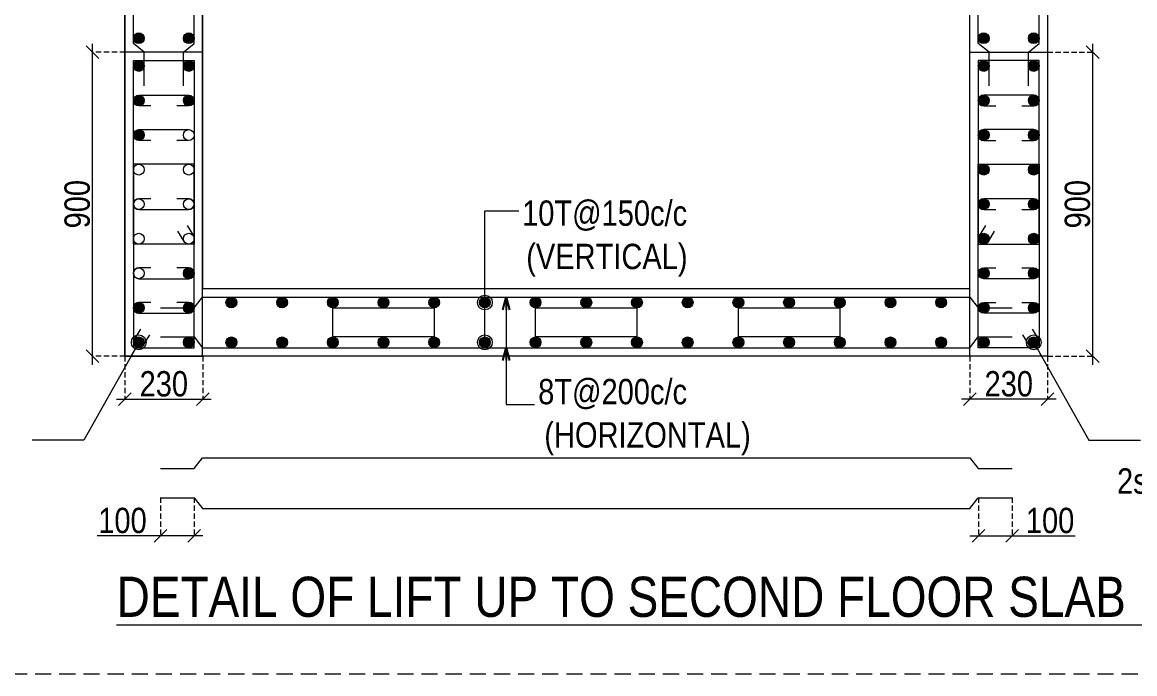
# Model space of a CAD drawing. Header units: millimetres. Extents: x 1112055 to 3390982, y -148532 to 766891.
# Drawn here: x 2264477 to 2277644, y 162042 to 169755 of the extents above; entities that cross this region are included whole.
import ezdxf

# ---------------------------------------------------------------- set-up
doc = ezdxf.new("R2010")
doc.units = ezdxf.units.MM
doc.header["$PDMODE"] = 35
doc.header["$PDSIZE"] = -25
doc.linetypes.add('DASHED2', pattern=[0.375, 0.25, -0.125])
doc.linetypes.add('Hidden', pattern=[9.525, 6.35, -3.175])
for name, color, linetype, lineweight in [('B COL. SIZE DIM', 220, 'Continuous', 25), ('B COLUMN', 1, 'Hidden', 9), ('B P.C.C', 251, 'Continuous', 0), ('B STEEL', 34, 'Continuous', 15), ('B STEEL TEXT', 7, 'Continuous', 15), ('B TITLE BLOCK', 250, 'Continuous', 0)]:
    doc.layers.add(name, color=color, linetype=linetype, lineweight=lineweight)
doc.styles.add('ARIAL', font='arial.ttf')
doc.styles.add('dim inside', font='romans.shx', dxfattribs={"width": 0.8, "height": 125})
doc.styles.add('SWINC', font='swissc.ttf')
doc.dimstyles.new('DIM 1', dxfattribs={"dimscale": 0, "dimtxt": 230, "dimasz": 150, "dimexe": 0.18, "dimexo": 0.0625, "dimgap": 0.5, "dimtad": 1, "dimdec": 0, "dimzin": 0, "dimdsep": 46, "dimtxsty": 'ARIAL', "dimblk": 'OBLIQUE', "dimcen": 6, "dimse1": 1, "dimse2": 1, "dimclrd": 256, "dimclrt": 256, "dimadec": 0, "dimazin": 2, "dimtfac": 0.75, "dimtdec": 0, "dimtix": 1, "dimtofl": 0, "dimtmove": 1, "dimatfit": 3, "dimldrblk": 'OPEN30', "dimfxl": 0.18, "dimfrac": 1, "dimtolj": 1, "dimtzin": 0, "dimlwd": -1, "dimarcsym": 0})
doc.dimstyles.new('dim inside', dxfattribs={"dimtxt": 125, "dimasz": 100, "dimexe": 0, "dimexo": 0, "dimgap": 10, "dimtad": 0, "dimdec": 0, "dimzin": 0, "dimdsep": 46, "dimtxsty": 'dim inside', "dimblk": 'SMALL', "dimcen": 0.09, "dimadec": 0, "dimazin": 0, "dimtfac": 1, "dimtdec": 0, "dimtofl": 0, "dimtmove": 0, "dimatfit": 3, "dimfxl": 1, "dimtolj": 1, "dimtzin": 0, "dimarcsym": 2})

# ---------------------------------------------------------------- blocks, each defined once
blk = doc.blocks.new('_Oblique')
at = {"color": 0, "linetype": 'ByBlock', "lineweight": -2}
blk.add_line((-0.5, -0.5), (0.5, 0.5), dxfattribs=at)
blk = doc.blocks.new('*D205')
at = {"layer": 'B COL. SIZE DIM', "color": 250, "linetype": 'DASHED2', "lineweight": 9, "ltscale": 250, "transparency": 16777216}
for p, q in [((2275693, 165801), (2275693, 165294)), ((2276613, 165801), (2276613, 165294))]:
    blk.add_line(p, q, dxfattribs=at)
at = {"layer": 'B COL. SIZE DIM', "color": 250, "lineweight": 9, "ltscale": 250, "transparency": 16777216}
blk.add_line((2276713, 165294), (2275593, 165294), dxfattribs=at)
at = {"layer": 'Defpoints', "color": 0, "ltscale": 250, "transparency": 16777216}
for p in [(2275693, 165801), (2276613, 165801), (2275693, 165294)]:
    blk.add_point(p, dxfattribs=at)
at = {"layer": 'B COL. SIZE DIM', "color": 250, "lineweight": 9, "ltscale": 250, "transparency": 16777216, "xscale": 150, "yscale": 150, "zscale": 150, "rotation": 180}
blk.add_blockref('_Oblique', (2275693, 165294), dxfattribs=at)
at = {"layer": 'B COL. SIZE DIM', "color": 250, "lineweight": 9, "ltscale": 250, "transparency": 16777216, "xscale": 150, "yscale": 150, "zscale": 150}
blk.add_blockref('_Oblique', (2276613, 165294), dxfattribs=at)
at = {"layer": 'B COL. SIZE DIM', "color": 6, "ltscale": 250, "transparency": 16777216, "insert": (2276153, 165473), "char_height": 300, "attachment_point": 5, "style": 'SWINC'}
blk.add_mtext('\\A1;230', dxfattribs=at)
blk = doc.blocks.new('*D206')
at = {"layer": 'B COL. SIZE DIM', "color": 250, "lineweight": 9, "ltscale": 250, "transparency": 16777216}
blk.add_line((2277146, 165701), (2277146, 169501), dxfattribs=at)
at = {"layer": 'B COL. SIZE DIM', "color": 250, "linetype": 'DASHED2', "lineweight": 9, "ltscale": 250, "transparency": 16777216}
for p, q in [((2276613, 169401), (2277146, 169401)), ((2276613, 165801), (2277146, 165801))]:
    blk.add_line(p, q, dxfattribs=at)
at = {"layer": 'Defpoints', "color": 0, "ltscale": 250, "transparency": 16777216}
for p in [(2276613, 169401), (2277146, 169401), (2276613, 165801)]:
    blk.add_point(p, dxfattribs=at)
at = {"layer": 'B COL. SIZE DIM', "color": 250, "lineweight": 9, "ltscale": 250, "transparency": 16777216, "xscale": 150, "yscale": 150, "zscale": 150}
for p, rotation in [((2277146, 169401), 90), ((2277146, 165801), 270)]:
    blk.add_blockref('_Oblique', p, dxfattribs=dict(at, rotation=rotation))
at = {"layer": 'B COL. SIZE DIM', "color": 6, "ltscale": 250, "transparency": 16777216, "insert": (2276967, 167601), "char_height": 300, "attachment_point": 5, "rotation": 90, "style": 'SWINC'}
blk.add_mtext('\\A1;900', dxfattribs=at)
blk = doc.blocks.new('_Open30')
at = {"color": 0, "linetype": 'ByBlock', "lineweight": -2}
for p, q in [((-1, 0.268), (0, 0)), ((0, 0), (-1, -0.268)), ((0, 0), (-1, 0))]:
    blk.add_line(p, q, dxfattribs=at)
blk = doc.blocks.new('*D187')
at = {"layer": 'B COL. SIZE DIM', "color": 250, "linetype": 'DASHED2', "lineweight": 9, "ltscale": 250, "transparency": 16777216}
for p, q in [((2275793, 164127), (2275793, 163676)), ((2276193, 164127), (2276193, 163676))]:
    blk.add_line(p, q, dxfattribs=at)
at = {"layer": 'B COL. SIZE DIM', "color": 250, "lineweight": 9, "ltscale": 250, "transparency": 16777216}
for p, q in [((2275693, 163676), (2276193, 163676)), ((2276193, 163676), (2276940, 163676))]:
    blk.add_line(p, q, dxfattribs=at)
at = {"layer": 'Defpoints', "color": 0, "ltscale": 250, "transparency": 16777216}
for p in [(2275793, 164127), (2276193, 164127), (2276193, 163676)]:
    blk.add_point(p, dxfattribs=at)
at = {"layer": 'B COL. SIZE DIM', "color": 250, "lineweight": 9, "ltscale": 250, "transparency": 16777216, "xscale": 150, "yscale": 150, "zscale": 150, "rotation": 180}
blk.add_blockref('_Oblique', (2275793, 163676), dxfattribs=at)
at = {"layer": 'B COL. SIZE DIM', "color": 250, "lineweight": 9, "ltscale": 250, "transparency": 16777216, "xscale": 150, "yscale": 150, "zscale": 150}
blk.add_blockref('_Oblique', (2276193, 163676), dxfattribs=at)
at = {"layer": 'B COL. SIZE DIM', "color": 6, "ltscale": 250, "transparency": 16777216, "insert": (2276642, 163855), "char_height": 300, "attachment_point": 5, "style": 'SWINC'}
blk.add_mtext('\\A1;100', dxfattribs=at)
blk = doc.blocks.new('*D189')
at = {"layer": 'B COL. SIZE DIM', "color": 250, "linetype": 'DASHED2', "lineweight": 9, "ltscale": 250, "transparency": 16777216}
for p, q in [((2265693, 165801), (2265693, 165294)), ((2266613, 165801), (2266613, 165294))]:
    blk.add_line(p, q, dxfattribs=at)
at = {"layer": 'B COL. SIZE DIM', "color": 250, "lineweight": 9, "ltscale": 250, "transparency": 16777216}
blk.add_line((2265593, 165294), (2266713, 165294), dxfattribs=at)
at = {"layer": 'Defpoints', "color": 0, "ltscale": 250, "transparency": 16777216}
for p in [(2265693, 165801), (2266613, 165801), (2266613, 165294)]:
    blk.add_point(p, dxfattribs=at)
at = {"layer": 'B COL. SIZE DIM', "color": 250, "lineweight": 9, "ltscale": 250, "transparency": 16777216, "xscale": 150, "yscale": 150, "zscale": 150, "rotation": 180}
blk.add_blockref('_Oblique', (2265693, 165294), dxfattribs=at)
at = {"layer": 'B COL. SIZE DIM', "color": 250, "lineweight": 9, "ltscale": 250, "transparency": 16777216, "xscale": 150, "yscale": 150, "zscale": 150}
blk.add_blockref('_Oblique', (2266613, 165294), dxfattribs=at)
at = {"layer": 'B COL. SIZE DIM', "color": 6, "ltscale": 250, "transparency": 16777216, "insert": (2266153, 165473), "char_height": 300, "attachment_point": 5, "style": 'SWINC'}
blk.add_mtext('\\A1;230', dxfattribs=at)
blk = doc.blocks.new('*D415')
at = {"layer": 'B COL. SIZE DIM', "color": 250, "lineweight": 9, "ltscale": 250, "transparency": 16777216}
blk.add_line((2265308, 165701), (2265308, 169501), dxfattribs=at)
at = {"layer": 'B COL. SIZE DIM', "color": 250, "linetype": 'DASHED2', "lineweight": 9, "ltscale": 250, "transparency": 16777216}
for p, q in [((2265693, 169401), (2265308, 169401)), ((2265693, 165801), (2265308, 165801))]:
    blk.add_line(p, q, dxfattribs=at)
at = {"layer": 'Defpoints', "color": 0, "ltscale": 250, "transparency": 16777216}
for p in [(2265308, 169401), (2265693, 169401), (2265693, 165801)]:
    blk.add_point(p, dxfattribs=at)
at = {"layer": 'B COL. SIZE DIM', "color": 250, "lineweight": 9, "ltscale": 250, "transparency": 16777216, "xscale": 150, "yscale": 150, "zscale": 150}
for p, rotation in [((2265308, 169401), 90), ((2265308, 165801), 270)]:
    blk.add_blockref('_Oblique', p, dxfattribs=dict(at, rotation=rotation))
at = {"layer": 'B COL. SIZE DIM', "color": 6, "ltscale": 250, "transparency": 16777216, "insert": (2265129, 167601), "char_height": 300, "attachment_point": 5, "rotation": 90, "style": 'SWINC'}
blk.add_mtext('\\A1;900', dxfattribs=at)
blk = doc.blocks.new('*D194')
at = {"layer": 'B COL. SIZE DIM', "color": 250, "linetype": 'DASHED2', "lineweight": 9, "ltscale": 250, "transparency": 16777216}
for p, q in [((2266113, 164127), (2266113, 163676)), ((2266513, 164127), (2266513, 163676))]:
    blk.add_line(p, q, dxfattribs=at)
at = {"layer": 'B COL. SIZE DIM', "color": 250, "lineweight": 9, "ltscale": 250, "transparency": 16777216}
for p, q in [((2266113, 163676), (2265365, 163676)), ((2266613, 163676), (2266113, 163676))]:
    blk.add_line(p, q, dxfattribs=at)
at = {"layer": 'Defpoints', "color": 0, "ltscale": 250, "transparency": 16777216}
for p in [(2266113, 164127), (2266513, 164127), (2266113, 163676)]:
    blk.add_point(p, dxfattribs=at)
at = {"layer": 'B COL. SIZE DIM', "color": 250, "lineweight": 9, "ltscale": 250, "transparency": 16777216, "xscale": 150, "yscale": 150, "zscale": 150, "rotation": 180}
blk.add_blockref('_Oblique', (2266113, 163676), dxfattribs=at)
at = {"layer": 'B COL. SIZE DIM', "color": 250, "lineweight": 9, "ltscale": 250, "transparency": 16777216, "xscale": 150, "yscale": 150, "zscale": 150}
blk.add_blockref('_Oblique', (2266513, 163676), dxfattribs=at)
at = {"layer": 'B COL. SIZE DIM', "color": 6, "ltscale": 250, "transparency": 16777216, "insert": (2265664, 163855), "char_height": 300, "attachment_point": 5, "style": 'SWINC'}
blk.add_mtext('\\A1;100', dxfattribs=at)

msp = doc.modelspace()

# ---------------------------------------------------------------- hatches: boundary and pattern name
at = {"layer": 'B STEEL', "lineweight": 9, "ltscale": 0.5}
h = msp.add_hatch(color=34, dxfattribs=at)
edge = h.paths.add_edge_path()
edge.add_arc((2265856.6, 169565.4), 64, 360, 720, ccw=False)
h = msp.add_hatch(color=34, dxfattribs=at)
edge = h.paths.add_edge_path()
edge.add_arc((2266448.6, 169565.4), 64, -180, 180)
h = msp.add_hatch(color=34, dxfattribs=at)
edge = h.paths.add_edge_path()
edge.add_arc((2275856.6, 169565.4), 64, 360, 720, ccw=False)
h = msp.add_hatch(color=34, dxfattribs=at)
edge = h.paths.add_edge_path()
edge.add_arc((2276448.6, 169565.4), 64, -180, 180)
h = msp.add_hatch(color=34, dxfattribs=at)
edge = h.paths.add_edge_path()
edge.add_arc((2265856.6, 169237.3), 64, 360, 720, ccw=False)
h = msp.add_hatch(color=34, dxfattribs=at)
edge = h.paths.add_edge_path()
edge.add_arc((2266448.6, 169237.3), 64, -180, 180)
h = msp.add_hatch(color=34, dxfattribs=at)
edge = h.paths.add_edge_path()
edge.add_arc((2275856.6, 169237.3), 64, 360, 720, ccw=False)
h = msp.add_hatch(color=34, dxfattribs=at)
edge = h.paths.add_edge_path()
edge.add_arc((2276448.6, 169237.3), 64, -180, 180)
at = {"layer": 'B STEEL', "lineweight": 30}
h = msp.add_hatch(color=34, dxfattribs=at)
edge = h.paths.add_edge_path()
edge.add_arc((2265856.6, 168828.3), 64, 0, 360)
h = msp.add_hatch(color=34, dxfattribs=at)
edge = h.paths.add_edge_path()
edge.add_arc((2266448.6, 168828.3), 64, 0, 360)
h = msp.add_hatch(color=34, dxfattribs=at)
edge = h.paths.add_edge_path()
edge.add_arc((2275856.6, 168828.3), 64, 0, 360)
h = msp.add_hatch(color=34, dxfattribs=at)
edge = h.paths.add_edge_path()
edge.add_arc((2276448.6, 168828.3), 64, 0, 360)
h = msp.add_hatch(color=34, dxfattribs=at)
edge = h.paths.add_edge_path()
edge.add_arc((2265856.6, 168419.3), 64, 0, 360)
h = msp.add_hatch(color=34, dxfattribs=at)
edge = h.paths.add_edge_path()
edge.add_arc((2275856.6, 168419.3), 64, 0, 360)
h = msp.add_hatch(color=34, dxfattribs=at)
edge = h.paths.add_edge_path()
edge.add_arc((2276448.6, 168419.3), 64, 0, 360)
h = msp.add_hatch(color=34, dxfattribs=at)
edge = h.paths.add_edge_path()
edge.add_arc((2275856.6, 168010.3), 64, 0, 360)
h = msp.add_hatch(color=34, dxfattribs=at)
edge = h.paths.add_edge_path()
edge.add_arc((2276448.6, 168010.3), 64, 0, 360)
h = msp.add_hatch(color=34, dxfattribs=at)
edge = h.paths.add_edge_path()
edge.add_arc((2275856.6, 167601.3), 64, 0, 360)
h = msp.add_hatch(color=34, dxfattribs=at)
edge = h.paths.add_edge_path()
edge.add_arc((2276448.6, 167601.3), 64, 0, 360)
h = msp.add_hatch(color=34, dxfattribs=at)
edge = h.paths.add_edge_path()
edge.add_arc((2275856.6, 167192.3), 64, 0, 360)
h = msp.add_hatch(color=34, dxfattribs=at)
edge = h.paths.add_edge_path()
edge.add_arc((2276448.6, 167192.3), 64, 0, 360)
h = msp.add_hatch(color=34, dxfattribs=at)
edge = h.paths.add_edge_path()
edge.add_arc((2266448.6, 166783.3), 64, 0, 360)
h = msp.add_hatch(color=34, dxfattribs=at)
edge = h.paths.add_edge_path()
edge.add_arc((2275856.6, 166783.3), 64, 0, 360)
h = msp.add_hatch(color=34, dxfattribs=at)
edge = h.paths.add_edge_path()
edge.add_arc((2276448.6, 166783.3), 64, 0, 360)
h = msp.add_hatch(color=34, dxfattribs=at)
edge = h.paths.add_edge_path()
edge.add_arc((2265856.6, 166374.4), 64, 0, 360)
h = msp.add_hatch(color=34, dxfattribs=at)
edge = h.paths.add_edge_path()
edge.add_arc((2266448.6, 166374.4), 64, 0, 360)
at = {"layer": 'B STEEL', "lineweight": 9, "ltscale": 0.5}
h = msp.add_hatch(color=34, dxfattribs=at)
edge = h.paths.add_edge_path()
edge.add_arc((2266952.6, 166437.3), 64, 180, 540, ccw=False)
h = msp.add_hatch(color=34, dxfattribs=at)
edge = h.paths.add_edge_path()
edge.add_arc((2267552.6, 166437.3), 64, 180, 540, ccw=False)
h = msp.add_hatch(color=34, dxfattribs=at)
edge = h.paths.add_edge_path()
edge.add_arc((2268152.6, 166437.3), 64, 180, 540, ccw=False)
h = msp.add_hatch(color=34, dxfattribs=at)
edge = h.paths.add_edge_path()
edge.add_arc((2268752.6, 166437.3), 64, 180, 540, ccw=False)
h = msp.add_hatch(color=34, dxfattribs=at)
edge = h.paths.add_edge_path()
edge.add_arc((2269352.6, 166437.3), 64, 180, 540, ccw=False)
h = msp.add_hatch(color=34, dxfattribs=at)
edge = h.paths.add_edge_path()
edge.add_arc((2269952.6, 166437.3), 64, 180, 540, ccw=False)
h = msp.add_hatch(color=34, dxfattribs=at)
edge = h.paths.add_edge_path()
edge.add_arc((2270552.6, 166437.3), 64, 0, 360)
h = msp.add_hatch(color=34, dxfattribs=at)
edge = h.paths.add_edge_path()
edge.add_arc((2271152.6, 166437.3), 64, 0, 360)
h = msp.add_hatch(color=34, dxfattribs=at)
edge = h.paths.add_edge_path()
edge.add_arc((2271752.6, 166437.3), 64, 180, 540, ccw=False)
h = msp.add_hatch(color=34, dxfattribs=at)
edge = h.paths.add_edge_path()
edge.add_arc((2272352.6, 166437.3), 64, 0, 360)
h = msp.add_hatch(color=34, dxfattribs=at)
edge = h.paths.add_edge_path()
edge.add_arc((2272952.6, 166437.3), 64, 0, 360)
h = msp.add_hatch(color=34, dxfattribs=at)
edge = h.paths.add_edge_path()
edge.add_arc((2273552.6, 166437.3), 64, 0, 360)
h = msp.add_hatch(color=34, dxfattribs=at)
edge = h.paths.add_edge_path()
edge.add_arc((2274152.6, 166437.3), 64, 0, 360)
h = msp.add_hatch(color=34, dxfattribs=at)
edge = h.paths.add_edge_path()
edge.add_arc((2274752.6, 166437.3), 64, 0, 360)
h = msp.add_hatch(color=34, dxfattribs=at)
edge = h.paths.add_edge_path()
edge.add_arc((2275352.6, 166437.3), 64, 0, 360)
at = {"layer": 'B STEEL', "lineweight": 30}
h = msp.add_hatch(color=34, dxfattribs=at)
edge = h.paths.add_edge_path()
edge.add_arc((2275856.6, 166374.4), 64, 0, 360)
h = msp.add_hatch(color=34, dxfattribs=at)
edge = h.paths.add_edge_path()
edge.add_arc((2276448.6, 166374.4), 64, 0, 360)
at = {"layer": 'B STEEL', "lineweight": 9, "ltscale": 0.5}
h = msp.add_hatch(color=34, dxfattribs=at)
edge = h.paths.add_edge_path()
edge.add_arc((2265856.6, 165965.4), 64, -360, 0)
h = msp.add_hatch(color=34, dxfattribs=at)
edge = h.paths.add_edge_path()
edge.add_arc((2266448.6, 165965.4), 64, 180, 540, ccw=False)
h = msp.add_hatch(color=34, dxfattribs=at)
edge = h.paths.add_edge_path()
edge.add_arc((2266952.6, 165965.4), 64, 180, 540, ccw=False)
h = msp.add_hatch(color=34, dxfattribs=at)
edge = h.paths.add_edge_path()
edge.add_arc((2267552.6, 165965.4), 64, 180, 540, ccw=False)
h = msp.add_hatch(color=34, dxfattribs=at)
edge = h.paths.add_edge_path()
edge.add_arc((2268152.6, 165965.4), 64, 180, 540, ccw=False)
h = msp.add_hatch(color=34, dxfattribs=at)
edge = h.paths.add_edge_path()
edge.add_arc((2268752.6, 165965.4), 64, 180, 540, ccw=False)
h = msp.add_hatch(color=34, dxfattribs=at)
edge = h.paths.add_edge_path()
edge.add_arc((2269352.6, 165965.4), 64, 180, 540, ccw=False)
h = msp.add_hatch(color=34, dxfattribs=at)
edge = h.paths.add_edge_path()
edge.add_arc((2269952.6, 165965.4), 64, 180, 540, ccw=False)
h = msp.add_hatch(color=34, dxfattribs=at)
edge = h.paths.add_edge_path()
edge.add_arc((2270552.6, 165965.4), 64, 0, 360)
h = msp.add_hatch(color=34, dxfattribs=at)
edge = h.paths.add_edge_path()
edge.add_arc((2271152.6, 165965.4), 64, 0, 360)
h = msp.add_hatch(color=34, dxfattribs=at)
edge = h.paths.add_edge_path()
edge.add_arc((2271752.6, 165965.4), 64, 180, 540, ccw=False)
h = msp.add_hatch(color=34, dxfattribs=at)
edge = h.paths.add_edge_path()
edge.add_arc((2272352.6, 165965.4), 64, 0, 360)
h = msp.add_hatch(color=34, dxfattribs=at)
edge = h.paths.add_edge_path()
edge.add_arc((2272952.6, 165965.4), 64, 0, 360)
h = msp.add_hatch(color=34, dxfattribs=at)
edge = h.paths.add_edge_path()
edge.add_arc((2273552.6, 165965.4), 64, 0, 360)
h = msp.add_hatch(color=34, dxfattribs=at)
edge = h.paths.add_edge_path()
edge.add_arc((2274152.6, 165965.4), 64, 0, 360)
h = msp.add_hatch(color=34, dxfattribs=at)
edge = h.paths.add_edge_path()
edge.add_arc((2274752.6, 165965.4), 64, 0, 360)
h = msp.add_hatch(color=34, dxfattribs=at)
edge = h.paths.add_edge_path()
edge.add_arc((2275352.6, 165965.4), 64, 0, 360)
h = msp.add_hatch(color=34, dxfattribs=at)
edge = h.paths.add_edge_path()
edge.add_arc((2275856.6, 165965.4), 64, 0, 360)
h = msp.add_hatch(color=34, dxfattribs=at)
edge = h.paths.add_edge_path()
edge.add_arc((2276448.6, 165965.4), 64, 540, 900, ccw=False)

# ---------------------------------------------------------------- linework, layer by layer
at = {"layer": 'B COLUMN', "color": 1, "linetype": 'ByBlock', "lineweight": 20}
for points in [[(2275692.6, 174719.3), (2276612.6, 174719.3), (2276612.6, 165801.3), (2265692.6, 165801.3), (2265692.6, 177119.3), (2266612.6, 177119.3), (2266612.6, 166601.3), (2275692.6, 166601.3)], [(2266612.6, 177119.3), (2265692.6, 177119.3), (2265692.6, 165801.3), (2266612.6, 165801.3)], [(2266612.6, 169401.3), (2265692.6, 169401.3), (2265692.6, 165801.3), (2266612.6, 165801.3)], [(2275692.6, 169401.3), (2276612.6, 169401.3), (2276612.6, 165801.3), (2275692.6, 165801.3)]]:
    msp.add_lwpolyline(points, close=True, dxfattribs=at)
at = {"layer": 'B P.C.C', "color": 250, "linetype": 'Hidden', "lineweight": 0, "ltscale": 30}
msp.add_lwpolyline([(2261487.1, 162042.5), (2280758.9, 162042.5), (2280758.9, 178964.3), (2261487.1, 178964.3)], close=True, dxfattribs=at)
at = {"layer": 'B STEEL', "lineweight": 13}
for points in [[(2275920.7, 169001.3), (2275920.7, 169401.3), (2275792.6, 169501.3), (2275792.6, 174619.3), (2275920.7, 174719.3), (2275920.7, 175119.3)], [(2276384.6, 169001.3), (2276384.6, 169401.3), (2276512.6, 169501.3), (2276512.6, 174619.3), (2276384.6, 174719.3), (2276384.6, 175119.3)], [(2265920.7, 169001.3), (2265920.7, 169401.3), (2265792.6, 169501.3), (2265792.6, 173419.3), (2265920.7, 173519.3), (2265920.7, 173919.3)], [(2266384.6, 169001.3), (2266384.6, 169401.3), (2266512.6, 169501.3), (2266512.6, 173419.3), (2266384.6, 173519.3), (2266384.6, 173919.3)], [(2266112.6, 166373.3), (2266512.6, 166373.3), (2266612.6, 166501.3), (2275692.6, 166501.3), (2275792.6, 166373.3), (2276192.6, 166373.3)], [(2266112.6, 166029.4), (2266512.6, 166029.4), (2266612.6, 165901.3), (2275692.6, 165901.3), (2275792.6, 166029.4), (2276192.6, 166029.4)], [(2266112.6, 164470.5), (2266512.6, 164470.5), (2266612.6, 164598.6), (2275692.6, 164598.6), (2275792.6, 164470.5), (2276192.6, 164470.5)], [(2266112.6, 164126.6), (2266512.6, 164126.6), (2266612.6, 163998.6), (2275692.6, 163998.6), (2275792.6, 164126.6), (2276192.6, 164126.6)]]:
    msp.add_lwpolyline(points, dxfattribs=at)
for points in [[(2266512.6, 167128.3), (2265792.6, 167128.3), (2265792.6, 169301.3), (2266512.6, 169301.3)], [(2275792.6, 167128.3), (2276512.6, 167128.3), (2276512.6, 169301.3), (2275792.6, 169301.3)], [(2266512.6, 168074.4), (2265792.6, 168074.4), (2265792.6, 165901.3), (2266512.6, 165901.3)], [(2275792.6, 168074.4), (2276512.6, 168074.4), (2276512.6, 165901.3), (2275792.6, 165901.3)]]:
    msp.add_lwpolyline(points, close=True, dxfattribs=at)
at = {"layer": 'B STEEL', "color": 34, "lineweight": 9, "ltscale": 0.5}
for points in [[(2265999.3, 168764.3), (2265856.6, 168764.3, -1), (2265856.6, 168892.3), (2266448.6, 168892.3, -1), (2266448.6, 168764.3), (2266306, 168764.3)], [(2276306, 168764.3), (2276448.6, 168764.3, 1), (2276448.6, 168892.3), (2275856.6, 168892.3, 1), (2275856.6, 168764.3), (2275999.3, 168764.3)], [(2265999.3, 168355.3), (2265856.6, 168355.3, -1), (2265856.6, 168483.3), (2266448.6, 168483.3, -1), (2266448.6, 168355.3), (2266306, 168355.3)], [(2276306, 168355.3), (2276448.6, 168355.3, 1), (2276448.6, 168483.3), (2275856.6, 168483.3, 1), (2275856.6, 168355.3), (2275999.3, 168355.3)], [(2265999.3, 167665.4), (2265856.6, 167665.4, 1), (2265856.6, 167537.3), (2266448.6, 167537.3, 1), (2266448.6, 167665.4), (2266306, 167665.4)], [(2276306, 167537.3), (2276448.6, 167537.3, 1), (2276448.6, 167665.4), (2275856.6, 167665.4, 1), (2275856.6, 167537.3), (2275999.3, 167537.3)], [(2266428.4, 167347.4), (2266503.1, 167225.9, -1), (2266394.1, 167158.8), (2266319.3, 167280.3)], [(2275876.9, 167347.4), (2275802.1, 167225.9, 1), (2275911.2, 167158.8), (2275985.9, 167280.3)], [(2265999.3, 166847.4), (2265856.6, 166847.4, 1), (2265856.6, 166719.3), (2266448.6, 166719.3, 1), (2266448.6, 166847.4), (2266306, 166847.4)], [(2276306, 166847.4), (2276448.6, 166847.4, -1), (2276448.6, 166719.3), (2275856.6, 166719.3, -1), (2275856.6, 166847.4), (2275999.3, 166847.4)], [(2265999.3, 166438.4), (2265856.6, 166438.4, 1), (2265856.6, 166310.3), (2266448.6, 166310.3, 1), (2266448.6, 166438.4), (2266306, 166438.4)], [(2276306, 166438.4), (2276448.6, 166438.4, -1), (2276448.6, 166310.3), (2275856.6, 166310.3, -1), (2275856.6, 166438.4), (2275999.3, 166438.4)], [(2265876.9, 166120.4), (2265802.1, 165998.9, 1), (2265911.2, 165931.8), (2265985.9, 166053.3)], [(2276428.4, 166120.4), (2276503.1, 165998.9, -1), (2276394.1, 165931.8), (2276319.3, 166053.3)]]:
    msp.add_lwpolyline(points, format="xyb", dxfattribs=at)
at = {"layer": 'B STEEL', "color": 3, "lineweight": 13}
for points in [[(2269352.6, 166373.3), (2269352.6, 166029.4), (2268152.6, 166029.4), (2268152.6, 166373.3)], [(2271752.6, 166373.3), (2271752.6, 166029.4), (2270552.6, 166029.4), (2270552.6, 166373.3)], [(2274152.6, 166373.3), (2274152.6, 166029.4), (2272952.6, 166029.4), (2272952.6, 166373.3)]]:
    msp.add_lwpolyline(points, close=True, dxfattribs=at)
at = {"layer": 'B STEEL', "color": 34, "lineweight": 9, "ltscale": 0.5}
for centre in [(2265856.6, 169565.4), (2266448.6, 169565.4), (2275856.6, 169565.4), (2276448.6, 169565.4), (2265856.6, 169237.3), (2266448.6, 169237.3), (2275856.6, 169237.3), (2276448.6, 169237.3), (2265856.6, 168828.3), (2266448.6, 168828.3), (2275856.6, 168828.3), (2276448.6, 168828.3), (2265856.6, 168419.3), (2266448.6, 168419.3), (2275856.6, 168419.3), (2276448.6, 168419.3), (2265856.6, 168010.3), (2266448.6, 168010.3), (2275856.6, 168010.3), (2276448.6, 168010.3), (2265856.6, 167601.3), (2266448.6, 167601.3), (2275856.6, 167601.3), (2276448.6, 167601.3), (2265856.6, 167192.3), (2266448.6, 167192.3), (2275856.6, 167192.3), (2276448.6, 167192.3), (2265856.6, 166783.3), (2266448.6, 166783.3), (2275856.6, 166783.3), (2276448.6, 166783.3), (2265856.6, 166374.4), (2266448.6, 166374.4), (2266952.6, 166437.3), (2267552.6, 166437.3), (2268152.6, 166437.3), (2268752.6, 166437.3), (2269352.6, 166437.3), (2269952.6, 166437.3), (2270552.6, 166437.3), (2271152.6, 166437.3), (2271752.6, 166437.3), (2272352.6, 166437.3), (2272952.6, 166437.3), (2273552.6, 166437.3), (2274152.6, 166437.3), (2274752.6, 166437.3), (2275352.6, 166437.3), (2275856.6, 166374.4), (2276448.6, 166374.4), (2265856.6, 165965.4), (2266448.6, 165965.4), (2266952.6, 165965.4), (2267552.6, 165965.4), (2268152.6, 165965.4), (2268752.6, 165965.4), (2269352.6, 165965.4), (2269952.6, 165965.4), (2270552.6, 165965.4), (2271152.6, 165965.4), (2271752.6, 165965.4), (2272352.6, 165965.4), (2272952.6, 165965.4), (2273552.6, 165965.4), (2274152.6, 165965.4), (2274752.6, 165965.4), (2275352.6, 165965.4), (2275856.6, 165965.4), (2276448.6, 165965.4)]:
    msp.add_circle(centre, 64, dxfattribs=at)

# ---------------------------------------------------------------- texts
at = {"layer": 'B STEEL TEXT', "lineweight": 5, "style": 'SWINC'}
for s, p in [('10T@150c/c', (2270393.4, 167345.1)), ('(VERTICAL)', (2270442.5, 166832.3)), ('8T@200c/c', (2270583.5, 165232.8)), ('(HORIZONTAL)', (2270656.1, 164720)), ('2set+5link', (2277434.6, 164174.6))]:
    msp.add_text(s, height=300, dxfattribs=at).set_placement(p)
at = {"layer": 'B TITLE BLOCK', "color": 0, "style": 'SWINC'}
msp.add_text('%%UDETAIL OF LIFT UP TO SECOND FLOOR SLAB LVL.', height=475.05, dxfattribs=at).set_placement((2265594.6, 162715.9))

# ---------------------------------------------------------------- dimensions: what is measured, and where the dimension line sits
at = {"layer": 'B COL. SIZE DIM', "color": 250, "ltscale": 250}
for base, p1, p2, angle, picture, middle in [((2265307.9, 169401.3), (2265692.6, 165801.3), (2265692.6, 169401.3), 270, '*D415', (2265128.9, 167601.3)), ((2277146, 169401.3), (2276612.6, 165801.3), (2276612.6, 169401.3), 270, '*D206', (2276967, 167601.3)), ((2275692.6, 165294), (2276612.6, 165801.3), (2275692.6, 165801.3), 180, '*D205', (2276152.6, 165473.2)), ((2276192.6, 163676.2), (2275792.6, 164126.6), (2276192.6, 164126.6), 180, '*D187', (2276641.5, 163855.2))]:
    dim = msp.add_linear_dim(base=base, p1=p1, p2=p2, angle=angle, dimstyle='dim inside', override={"dimtxt": 300, "dimasz": 150, "dimgap": 25, "dimtad": 3, "dimlfac": 0.25, "dimtxsty": 'SWINC', "dimblk1": 'Oblique', "dimblk2": 'Oblique', "dimsah": 1, "dimdle": 100, "dimclrd": 250, "dimclre": 250, "dimclrt": 6, "dimfxl": 1000, "dimlwd": 9, "dimlwe": 9}, dxfattribs=at)
    dim.commit()
    dim.dimension.update_dxf_attribs({"geometry": picture, "text_midpoint": middle})
for base, p1, p2, picture, middle in [((2266612.6, 165294), (2265692.6, 165801.3), (2266612.6, 165801.3), '*D189', (2266152.6, 165473.2)), ((2266112.6, 163676.2), (2266512.6, 164126.6), (2266112.6, 164126.6), '*D194', (2265663.7, 163855.2))]:
    dim = msp.add_linear_dim(base=base, p1=p1, p2=p2, dimstyle='dim inside', override={"dimtxt": 300, "dimasz": 150, "dimgap": 25, "dimtad": 3, "dimlfac": 0.25, "dimtxsty": 'SWINC', "dimblk1": 'Oblique', "dimblk2": 'Oblique', "dimsah": 1, "dimdle": 100, "dimclrd": 250, "dimclre": 250, "dimclrt": 6, "dimfxl": 1000, "dimlwd": 9, "dimlwe": 9}, dxfattribs=at)
    dim.commit()
    dim.dimension.update_dxf_attribs({"geometry": picture, "text_midpoint": middle})

# ---------------------------------------------------------------- leaders
at = {"layer": 'B STEEL TEXT', "lineweight": 9}
for points in [[(2269952.6, 165965.4), (2269952.6, 167523.7), (2270356.5, 167523.7)], [(2269952.6, 166437.3), (2269952.6, 167523.7), (2270356.5, 167523.7)], [(2265856.6, 165965.4), (2265206, 164809.2), (2264592.9, 164809.2)], [(2276448.6, 165965.4), (2277099.2, 164809.2), (2277712.4, 164809.2)]]:
    msp.add_leader(points, dimstyle='DIM 1', override={"dimscale": 1, "dimasz": 175, "dimtad": 0, "dimtxsty": 'SWINC', "dimldrblk": 'DotBlank', "dimfxlon": 1, "dimarcsym": 2}, dxfattribs=at)
at = {"layer": 'B STEEL TEXT', "lineweight": 5}
for points in [[(2270203.6, 166501.3), (2270203.6, 165228.9), (2270539.4, 165228.9)], [(2270203.6, 165901.3), (2270203.6, 165228.9), (2270539.4, 165228.9)]]:
    msp.add_leader(points, dimstyle='DIM 1', override={"dimscale": 1, "dimtad": 0, "dimtxsty": 'SWINC', "dimfxlon": 1, "dimlwd": 5, "dimarcsym": 2}, dxfattribs=at)

doc.saveas('drawing.dxf')
